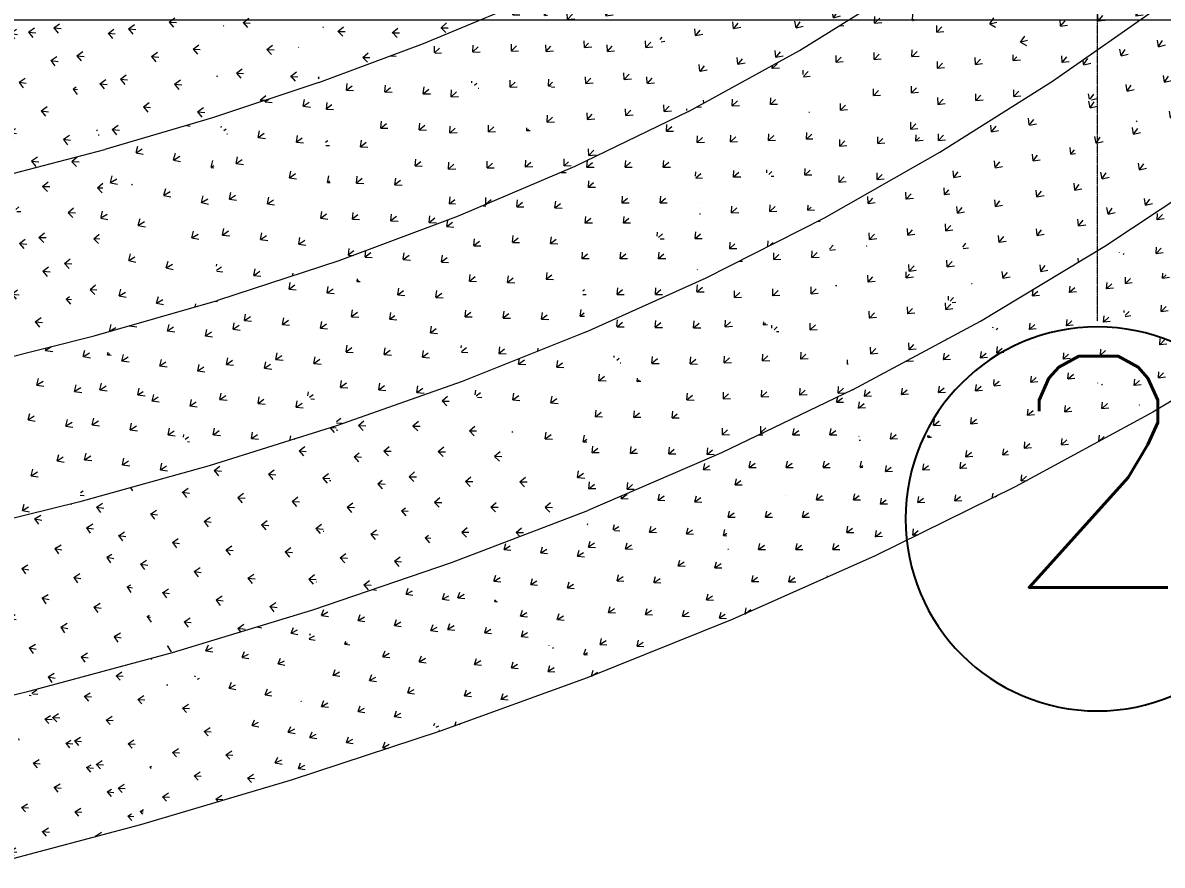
# Model space of a CAD drawing. Header units: millimetres. Extents: x 15878 to 679837, y -72324 to 391440.
# Drawn here: x 193183 to 200604, y -21514 to -16031 of the extents above; entities that cross this region are included whole.
import ezdxf

# ---------------------------------------------------------------- set-up
doc = ezdxf.new("R2010")
doc.units = ezdxf.units.MM
doc.linetypes.add('Grid Line__1_200_', pattern=[10.5, 6, -1.5, 1.5, -1.5])
for name, color, linetype, lineweight in [('A-ANNO-DIMS', 211, 'Continuous', 5), ('A-ANNO-DIMS-500', 211, 'Continuous', 5), ('A-ANNO-NOTE', 131, 'Continuous', 25), ('A-FLOR', 192, 'Continuous', 5), ('A-FLOR-PATT', 8, 'Continuous', 5), ('S-GRID', 1, 'Continuous', 5)]:
    doc.layers.add(name, color=color, linetype=linetype, lineweight=lineweight)
doc.styles.add('Arial', font='arial.ttf', dxfattribs={"width": 0.7, "height": 737.649701})
doc.styles.add('RomanS', font='romans__.ttf', dxfattribs={"height": 1504.746835})
doc.dimstyles.new('Linear_-_1_5mm_Arial', dxfattribs={"dimscale": 304.8, "dimtxt": 750, "dimasz": 1.64042, "dimexe": 1.64042, "dimexo": 0.0625, "dimgap": 0.82021, "dimtad": 1, "dimdec": 0, "dimzin": 0, "dimdsep": 46, "dimtxsty": 'Arial', "dimblk1": 'OBLIQUE', "dimblk2": 'OBLIQUE', "dimsah": 1, "dimcen": 0.09, "dimadec": 0, "dimazin": 0, "dimtfac": 1, "dimtdec": 4, "dimtix": 1, "dimtmove": 0, "dimatfit": 3, "dimfxl": 1.64042, "dimfxlon": 1, "dimtvp": 1, "dimtolj": 1, "dimtzin": 0, "dimarcsym": 2})

# ---------------------------------------------------------------- blocks, each defined once
blk = doc.blocks.new('DIMBLOCK37-G_F')
at = {"layer": 'A-ANNO-DIMS-500'}
for p, q in [((154881.8, -15510.6), (154881.8, -16510.6)), ((154881.8, -16010.6), (154881.8, -15510.6)), ((202531.8, -15510.6), (202531.8, -16510.6)), ((202531.8, -16010.6), (202531.8, -15510.6)), ((154881.8, -16010.6), (155131.8, -15760.6)), ((202531.8, -16010.6), (202781.8, -15760.6)), ((154881.8, -16010.6), (154631.8, -16260.6)), ((154881.8, -16010.6), (202531.8, -16010.6)), ((202531.8, -16010.6), (202281.8, -16260.6))]:
    blk.add_line(p, q, dxfattribs=at)
at = {"layer": 'A-ANNO-DIMS-500', "color": 0, "insert": (177726, -14803.7), "char_height": 737.65, "width": 2353.846, "attachment_point": 1, "line_spacing_factor": 0.938532, "style": 'Arial'}
blk.add_mtext('47650', dxfattribs=at)
blk = doc.blocks.new('_Oblique')
at = {"color": 0, "linetype": 'ByBlock', "lineweight": -2}
blk.add_line((-0.5, -0.5), (0.5, 0.5), dxfattribs=at)
blk = doc.blocks.new('DLN_Generic Grid Head - Scale-1_500-2074307-G_F')
at = {"layer": 'A-ANNO-NOTE'}
for start, end in [(360, 180), (180, 360)]:
    blk.add_arc((0, 2.5), 2.5, start, end, dxfattribs=at)

msp = doc.modelspace()

# ---------------------------------------------------------------- hatches: boundary and pattern name
at = {"layer": 'A-FLOR-PATT'}
h = msp.add_hatch(dxfattribs=at)
h.set_pattern_fill('FP_2781', color=256, style=0, pattern_type=2)
h.set_pattern_definition([(0.8, (118623.12, 12462.26), (186.45736, 167.29566), [47.009, -307.556]), (315.993, (118623.12, 12462.26), (186.4573, 167.29464), [43.814, -189.862]), (41.899, (118623.12, 12462.26), (-168.0722, 162.3463), [46.97, -203.537])])
h.paths.add_polyline_path([(195792.1, -16166.2), (195833.4, -15010.7), (195204.8, -15252.1)], flags=0)
h = msp.add_hatch(dxfattribs=at)
h.set_pattern_fill('FP_2780', color=256, style=0, pattern_type=2)
h.set_pattern_definition([(1.048, (119055.6, 12171.12), (186.24903, 168.0766), [46.911, -306.916]), (316.03, (119055.6, 12171.12), (186.2475, 168.0787), [43.643, -189.121]), (42.064, (119055.6, 12171.12), (-167.5198, 161.6054), [47.039, -203.836])])
h.paths.add_polyline_path([(195792.1, -16166.2), (196460.9, -15887.3), (195833.4, -15010.7), (195802, -15887.3)], flags=0)
h = msp.add_hatch(dxfattribs=at)
h.set_pattern_fill('FP_2775', color=256, style=0, pattern_type=2)
h.set_pattern_definition([(358.435, (120148.76, 14373.58), (192.93094, 159.75145), [47.04, -307.76]), (313.667, (120148.76, 14373.58), (192.933, 159.75015), [43.92, -190.321]), (39.625, (120148.76, 14373.58), (-161.73574, 169.4423), [46.966, -203.519])])
h.paths.add_polyline_path([(195111, -16419.4), (195204.8, -15252.1), (194561.8, -15465.7)], flags=0)
h = msp.add_hatch(dxfattribs=at)
h.set_pattern_fill('FP_2778', color=256, style=0, pattern_type=2)
h.set_pattern_definition([(358.748, (120655.7, 14079.12), (192.69116, 160.7411), [46.922, -306.985]), (313.724, (120655.7, 14079.12), (192.69136, 160.7417), [43.711, -189.413]), (39.834, (120655.7, 14079.12), (-161.1293, 168.47576), [47.05, -203.884])])
h.paths.add_polyline_path([(195111, -16419.4), (195792.1, -16166.2), (195204.8, -15252.1), (195131.3, -16166.2)], flags=0)
h = msp.add_hatch(dxfattribs=at)
h.set_pattern_fill('FP_2618', color=256, style=0, pattern_type=2)
h.set_pattern_definition([(51.59, (91534.61, -45823.06), (-28.20249, 231.37217), [46.805, -306.222]), (10.36, (91534.61, -45823.06), (-28.20006, 231.37272), [47.182, -204.454]), (96.949, (91534.61, -45823.06), (-247.5334, -45.25245), [43.703, -189.381])])
h.paths.add_polyline_path([(198241.4, -16211.4), (197755.9, -15246.2), (197116, -15581.1), (197755.9, -15939.5)], flags=0)
h = msp.add_hatch(dxfattribs=at)
h.set_pattern_fill('FP_2624', color=256, style=0, pattern_type=2)
h.set_pattern_definition([(56.36, (93699.01, -51583.4), (-47.59135, 227.88398), [46.768, -305.976]), (15.148, (93699.01, -51583.4), (-47.5897, 227.88423), [47.203, -204.547]), (101.796, (93699.01, -51583.4), (-243.0022, -65.7867), [43.65, -189.15])])
h.paths.add_polyline_path([(198241.4, -16211.4), (198942.9, -15774.6), (197755.9, -15246.2), (198021.7, -15774.6)], flags=0)
h = msp.add_hatch(dxfattribs=at)
h.set_pattern_fill('FP_2458', color=256, style=0, pattern_type=2)
h.set_pattern_definition([(14.425, (107526.62, 270.82), (141.8769, 206.5406), [46.994, -307.454]), (329.582, (107526.62, 270.82), (141.87704, 206.5403), [43.789, -189.753]), (55.514, (107526.62, 270.82), (-201.39604, 118.2441), [46.983, -203.593])])
h.paths.add_polyline_path([(199889.1, -16409.8), (199623.9, -15299.9), (198942.9, -15774.6), (199623.9, -16231.8)], flags=0)
h = msp.add_hatch(dxfattribs=at)
h.set_pattern_fill('FP_2469', color=256, style=0, pattern_type=2)
h.set_pattern_definition([(48.927, (93549.63, -44018.42), (-11.6274, 235.6251), [47.315, -309.559]), (7.732, (93549.63, -44018.42), (-11.6286, 235.62474), [46.567, -201.792]), (92.825, (93549.63, -44018.42), (-246.10136, -33.41185), [44.233, -191.678])])
h.paths.add_polyline_path([(199889.1, -16409.8), (200603.9, -15912.5), (199623.9, -15299.9), (199770.3, -15912.5)], flags=0)
h = msp.add_hatch(dxfattribs=at)
h.set_pattern_fill('FP_2776', color=256, style=0, pattern_type=2)
h.set_pattern_definition([(356.285, (121512.27, 16196.55), (198.50103, 152.82254), [47.07, -307.954]), (311.54, (121512.27, 16196.55), (198.5005, 152.822), [44.045, -190.862]), (37.592, (121512.27, 16196.55), (-155.77746, 175.82634), [46.971, -203.543])])
h.paths.add_polyline_path([(194419.2, -16648.4), (194561.8, -15465.7), (193906.4, -15654.1), (194189.5, -16203.1)], flags=0)
h = msp.add_hatch(dxfattribs=at)
h.set_pattern_fill('FP_2769', color=256, style=0, pattern_type=2)
h.set_pattern_definition([(356.638, (122047.07, 15886.53), (198.2561, 153.94335), [46.941, -307.109]), (311.614, (122047.07, 15886.53), (198.2544, 153.946), [43.814, -189.862]), (37.829, (122047.07, 15886.53), (-155.1847, 174.7067), [47.064, -203.942])])
h.paths.add_polyline_path([(194419.2, -16648.4), (195111, -16419.4), (194561.8, -15465.7), (194446.8, -16419.4)], flags=0)
h = msp.add_hatch(dxfattribs=at)
h.set_pattern_fill('FP_2616', color=256, style=0, pattern_type=2)
h.set_pattern_definition([(47.253, (90053.23, -39999.4), (-9.59, 234.07974), [46.939, -307.096]), (5.919, (90053.23, -39999.4), (-9.5889, 234.0791), [47.106, -204.128]), (92.346, (90053.23, -39999.4), (-249.8949, -25.9089), [43.927, -190.349])])
h.paths.add_polyline_path([(197519.1, -16608.3), (197116, -15581.1), (196460.9, -15887.3), (197500.9, -16595.9)], flags=0)
h = msp.add_hatch(dxfattribs=at)
h.set_pattern_fill('FP_2615', color=256, style=0, pattern_type=2)
h.set_pattern_definition([(51.777, (91461.17, -45704.33), (-28.43673, 232.09202), [46.884, -306.738]), (10.477, (91461.17, -45704.33), (-28.43876, 232.0911), [47.142, -204.281]), (96.986, (91461.17, -45704.33), (-247.23065, -45.7203), [43.843, -189.985])])
h.paths.add_polyline_path([(197519.1, -16608.3), (198241.4, -16211.4), (197116, -15581.1), (197500.9, -16561.9)], flags=0)
h = msp.add_hatch(dxfattribs=at)
h.set_pattern_fill('FP_2774', color=256, style=0, pattern_type=2)
h.set_pattern_definition([(354.339, (122747.62, 17934.57), (203.30206, 146.49425), [47.096, -308.126]), (309.602, (122747.62, 17934.57), (203.3015, 146.4945), [44.176, -191.431]), (35.775, (122747.62, 17934.57), (-150.1862, 181.53476), [46.984, -203.599])])
h.paths.add_polyline_path([(193718.2, -16854.8), (193906.4, -15654.1), (193240.8, -15820.1), (193646.9, -16700.3)], flags=0)
h = msp.add_hatch(dxfattribs=at)
h.set_pattern_fill('FP_2771', color=256, style=0, pattern_type=2)
h.set_pattern_definition([(354.709, (123272.78, 17604.29), (203.0688, 147.6734), [46.965, -307.265]), (309.687, (123272.78, 17604.3), (203.0696, 147.6729), [43.94, -190.405]), (36.025, (123272.78, 17604.3), (-149.65105, 180.3383), [47.079, -204.008])])
h.paths.add_polyline_path([(193718.2, -16854.8), (194419.2, -16648.4), (193906.4, -15654.1), (193750.6, -16648.4)], flags=0)
h = msp.add_hatch(dxfattribs=at)
h.set_pattern_fill('FP_2450', color=256, style=0, pattern_type=2)
h.set_pattern_definition([(45.263, (92880.58, -39012.26), (4.0235, 235.6855), [47.337, -309.703]), (4.149, (92880.58, -39012.26), (4.02265, 235.6847), [46.487, -201.443]), (89.022, (92880.58, -39012.26), (-247.2802, -17.9369), [44.197, -191.522])])
h.paths.add_polyline_path([(199156.5, -16873.9), (198942.9, -15774.6), (198241.4, -16211.4)], flags=0)
h = msp.add_hatch(dxfattribs=at)
h.set_pattern_fill('FP_2449', color=256, style=0, pattern_type=2)
h.set_pattern_definition([(46.956, (93117.82, -41655), (-3.6754, 235.06937), [47.281, -309.332]), (5.905, (93117.82, -41655), (-3.67726, 235.069), [46.575, -201.827]), (90.896, (93117.82, -41655), (-247.0846, -25.5549), [44.081, -191.017])])
h.paths.add_polyline_path([(199156.5, -16873.9), (199889.1, -16409.8), (198942.9, -15774.6), (199066.3, -16409.8)], flags=0)
h = msp.add_hatch(dxfattribs=at)
h.set_pattern_fill('FP_2777', color=256, style=0, pattern_type=2)
h.set_pattern_definition([(352.574, (123894.93, 19590.18), (207.48243, 140.69487), [47.117, -308.264]), (307.83, (123894.93, 19590.18), (207.4822, 140.69556), [44.303, -191.981]), (34.142, (123894.93, 19590.18), (-144.92006, 186.624), [47.004, -203.684])])
h.paths.add_polyline_path([(193009.6, -17040.2), (193240.8, -15820.1), (192567.1, -15966.2)], flags=0)
h = msp.add_hatch(dxfattribs=at)
h.set_pattern_fill('FP_2763', color=256, style=0, pattern_type=2)
h.set_pattern_definition([(352.94, (124381.51, 19240.43), (207.27224, 141.8671), [46.99, -307.432]), (307.921, (124381.51, 19240.43), (207.2731, 141.8653), [44.074, -190.986]), (34.39, (124381.51, 19240.43), (-144.4639, 185.42685), [47.095, -204.078])])
h.paths.add_polyline_path([(193009.6, -17040.2), (193718.2, -16854.8), (193240.8, -15820.1), (193044.7, -16854.8)], flags=0)
h = msp.add_hatch(dxfattribs=at)
h.set_pattern_fill('FP_2617', color=256, style=0, pattern_type=2)
h.set_pattern_definition([(43.049, (89263.45, -34279.75), (8.66804, 235.18475), [47.056, -307.865]), (1.62, (89263.45, -34279.75), (8.6707, 235.18413), [47.025, -203.773]), (87.889, (89263.45, -34279.75), (-250.6974, -7.09223), [44.127, -191.217])])
h.paths.add_polyline_path([(196777.3, -16967.2), (196460.9, -15887.3), (195792.1, -16166.2), (196460.9, -16710)], flags=0)
h = msp.add_hatch(dxfattribs=at)
h.set_pattern_fill('FP_2614', color=256, style=0, pattern_type=2)
h.set_pattern_definition([(47.377, (89980.05, -39900.91), (-9.7308, 234.53858), [46.986, -307.403]), (5.996, (89980.05, -39900.9), (-9.7299, 234.53874), [47.079, -204.008]), (92.376, (89980.05, -39900.9), (-249.71226, -26.2299), [44.014, -190.727])])
h.paths.add_polyline_path([(196777.3, -16967.2), (197519.1, -16608.3), (196460.9, -15887.3), (196672.1, -16608.3)], flags=0)
h = msp.add_hatch(dxfattribs=at)
h.set_pattern_fill('FP_2290', color=256, style=0, pattern_type=2)
h.set_pattern_definition([(54.871, (92122.16, -51012.07), (-39.39715, 231.535), [47.056, -307.865]), (13.555, (92122.16, -51012.07), (-39.3942, 231.53516), [46.989, -203.618]), (99.656, (92122.16, -51012.07), (-243.6266, -58.7362), [44.037, -190.826])])
h.paths.add_polyline_path([(201022.5, -16959.8), (200603.9, -15912.5), (199889.1, -16409.8), (200812.2, -16857.8)], flags=0)
h = msp.add_hatch(dxfattribs=at)
h.set_pattern_fill('FP_2611', color=256, style=0, pattern_type=2)
h.set_pattern_definition([(38.921, (89097.34, -28650.9), (26.70954, 234.819), [47.163, -308.563]), (357.405, (89097.34, -28650.9), (26.70804, 234.81957), [46.932, -203.374]), (83.511, (89097.34, -28650.9), (-250.0491, 11.3333), [44.312, -192.021])])
h.paths.add_polyline_path([(196017.7, -17290.4), (195792.1, -16166.2), (195111, -16419.4), (195792.1, -17073.7)], flags=0)
h = msp.add_hatch(dxfattribs=at)
h.set_pattern_fill('FP_2612', color=256, style=0, pattern_type=2)
h.set_pattern_definition([(43.114, (89181.32, -34189.63), (8.60473, 235.42333), [47.079, -308.012]), (1.661, (89181.32, -34189.63), (8.60267, 235.4233), [47.009, -203.706]), (87.907, (89181.32, -34189.63), (-250.60956, -7.2662), [44.171, -191.409])])
h.paths.add_polyline_path([(196017.7, -17290.4), (196777.3, -16967.2), (195792.1, -16166.2), (195952.8, -16967.2)], flags=0)
h = msp.add_hatch(dxfattribs=at)
h.set_pattern_fill('FP_2451', color=256, style=0, pattern_type=2)
h.set_pattern_definition([(43.145, (92297.89, -36454.01), (12.16985, 234.58107), [47.286, -309.366]), (2.151, (92297.89, -36454), (12.167, 234.58096), [46.543, -201.685]), (87.03, (92297.9, -36454), (-248.0527, -9.31314), [44.043, -190.854])])
h.paths.add_polyline_path([(198404.9, -17300.6), (198241.4, -16211.4), (197519.1, -16608.3), (198401.6, -17298.1)], flags=0)
h = msp.add_hatch(dxfattribs=at)
h.set_pattern_fill('FP_2448', color=256, style=0, pattern_type=2)
h.set_pattern_definition([(44.892, (92586.26, -39145.31), (4.44242, 234.27915), [47.237, -309.049]), (3.963, (92586.26, -39145.31), (4.44206, 234.2792), [46.605, -201.954]), (88.913, (92586.26, -39145.3), (-247.96444, -17.17506), [43.935, -190.386])])
h.paths.add_polyline_path([(198404.9, -17300.6), (199156.5, -16873.9), (198241.4, -16211.4), (198404.5, -17298.1)], flags=0)
h = msp.add_hatch(dxfattribs=at)
h.set_pattern_fill('FP_2607', color=256, style=0, pattern_type=2)
h.set_pattern_definition([(34.818, (89513.08, -23089.16), (44.66447, 233.04283), [47.262, -309.209]), (353.214, (89513.08, -23089.16), (44.66556, 233.04286), [46.826, -202.911]), (79.15, (89513.08, -23089.16), (-247.9872, 29.5103), [44.491, -192.794])])
h.paths.add_polyline_path([(195241.7, -17580.3), (195111, -16419.4), (194419.2, -16648.4), (194992.6, -17298.1)], flags=0)
h = msp.add_hatch(dxfattribs=at)
h.set_pattern_fill('FP_2613', color=256, style=0, pattern_type=2)
h.set_pattern_definition([(38.936, (89001, -28558.1), (26.6947, 234.8701), [47.167, -308.591]), (357.413, (89001, -28558.1), (26.69835, 234.8693), [46.929, -203.358]), (83.515, (89001, -28558.1), (-250.03196, 11.29667), [44.322, -192.061])])
h.paths.add_polyline_path([(195241.7, -17580.3), (196017.7, -17290.4), (195111, -16419.4), (195209.9, -17298.1)], flags=0)
h = msp.add_hatch(dxfattribs=at)
h.set_pattern_fill('FP_2291', color=256, style=0, pattern_type=2)
h.set_pattern_definition([(51.395, (90945.4, -46596.44), (-24.70701, 233.62741), [47.101, -308.154]), (10.124, (90945.4, -46596.44), (-24.7064, 233.6268), [46.925, -203.34]), (96.037, (90945.4, -46596.44), (-246.3676, -43.9926), [44.049, -190.881])])
h.paths.add_polyline_path([(200230.9, -17484.2), (199889.1, -16409.8), (199156.5, -16873.9), (199903.3, -17298.1)], flags=0)
h = msp.add_hatch(dxfattribs=at)
h.set_pattern_fill('FP_2302', color=256, style=0, pattern_type=2)
h.set_pattern_definition([(54.675, (91985.68, -51084.81), (-39.118, 230.76105), [46.979, -307.358]), (13.446, (91985.68, -51084.8), (-39.1169, 230.7615), [47.04, -203.838]), (99.621, (91985.68, -51084.8), (-244.00114, -58.33645), [43.885, -190.168])])
h.paths.add_polyline_path([(200230.9, -17484.2), (201022.5, -16959.8), (199889.1, -16409.8), (200171.7, -17298.1)], flags=0)
h = msp.add_hatch(dxfattribs=at)
h.set_pattern_fill('FP_2447', color=256, style=0, pattern_type=2)
h.set_pattern_definition([(41.063, (91801.15, -33826.62), (20.13156, 233.3502), [47.237, -309.05]), (0.159, (91801.15, -33826.62), (20.1325, 233.34977), [46.595, -201.911]), (85.069, (91801.15, -33826.62), (-248.50496, -0.68906), [43.916, -190.301])])
h.paths.add_polyline_path([(197634.8, -17689.9), (197519.1, -16608.3), (196777.3, -16967.2), (197500.9, -17577.1)], flags=0)
h = msp.add_hatch(dxfattribs=at)
h.set_pattern_fill('FP_2452', color=256, style=0, pattern_type=2)
h.set_pattern_definition([(42.813, (92048.36, -36519.22), (12.5171, 233.3416), [47.194, -308.767]), (1.975, (92048.36, -36519.22), (12.51667, 233.342), [46.642, -202.113]), (86.929, (92048.36, -36519.22), (-248.6072, -8.5706), [43.814, -189.863])])
h.paths.add_polyline_path([(197634.8, -17689.9), (198401.6, -17298.1), (197519.1, -16608.3), (197593.1, -17300.6)], flags=0)
h = msp.add_hatch(dxfattribs=at)
h.set_pattern_fill('FP_2608', color=256, style=0, pattern_type=2)
h.set_pattern_definition([(30.688, (90493.43, -17569.6), (62.66638, 229.85113), [47.354, -309.813]), (348.99, (90493.43, -17569.6), (62.6666, 229.8516), [46.7, -202.367]), (74.75, (90493.43, -17569.6), (-244.4827, 47.5655), [44.67, -193.571])])
h.paths.add_polyline_path([(194450.9, -17839.1), (194419.2, -16648.4), (193718.2, -16854.8), (194189.5, -17488)], flags=0)
h = msp.add_hatch(dxfattribs=at)
h.set_pattern_fill('FP_2610', color=256, style=0, pattern_type=2)
h.set_pattern_definition([(34.788, (89398.95, -22983.41), (44.68707, 232.93817), [47.254, -309.156]), (353.196, (89398.95, -22983.4), (44.6877, 232.93823), [46.834, -202.946]), (79.14, (89398.95, -22983.4), (-248.0204, 29.5925), [44.472, -192.714])])
h.paths.add_polyline_path([(194450.9, -17839.1), (195241.7, -17580.3), (194419.2, -16648.4), (194436.5, -17298.1)], flags=0)
h = msp.add_hatch(dxfattribs=at)
h.set_pattern_fill('FP_2606', color=256, style=0, pattern_type=2)
h.set_pattern_definition([(358.694, (116020.82, 15886.55), (190.1736, 161.73257), [47.292, -309.406]), (314.415, (116020.82, 15886.55), (190.17514, 161.73014), [44.589, -193.219]), (40.379, (116020.82, 15886.55), (-166.43085, 169.8627), [46.809, -202.838])])
h.paths.add_polyline_path([(193646.9, -18069.2), (193718.2, -16854.8), (193009.6, -17040.2), (193169.3, -17298.1)], flags=0)
h = msp.add_hatch(dxfattribs=at)
h.set_pattern_fill('FP_2603', color=256, style=0, pattern_type=2)
h.set_pattern_definition([(30.622, (90358.52, -17441.17), (62.70515, 229.62064), [47.338, -309.71]), (348.951, (90358.52, -17441.17), (62.7078, 229.6205), [46.719, -202.45]), (74.726, (90358.52, -17441.17), (-244.5512, 47.7501), [44.63, -193.398])])
h.paths.add_polyline_path([(193646.9, -18069.2), (194450.9, -17839.1), (193718.2, -16854.8), (193692.2, -17298.1)], flags=0)
h = msp.add_hatch(dxfattribs=at)
h.set_pattern_fill('FP_2284', color=256, style=0, pattern_type=2)
h.set_pattern_definition([(47.781, (89905.26, -41925.28), (-9.4255, 234.90264), [47.141, -308.417]), (6.528, (89905.26, -41925.28), (-9.42687, 234.9023), [46.869, -203.1]), (92.298, (89905.26, -41925.28), (-248.34825, -28.41785), [44.08, -191.012])])
h.paths.add_polyline_path([(199419.9, -17973.5), (199156.5, -16873.9), (198404.9, -17300.6), (199156.5, -17798.9)], flags=0)
h = msp.add_hatch(dxfattribs=at)
h.set_pattern_fill('FP_2280', color=256, style=0, pattern_type=2)
h.set_pattern_definition([(51.204, (90781.42, -46633.12), (-24.45928, 232.88967), [47.031, -307.697]), (10.017, (90781.42, -46633.12), (-24.4578, 232.88993), [46.975, -203.558]), (95.995, (90781.42, -46633.12), (-246.71506, -43.57665), [43.907, -190.263])])
h.paths.add_polyline_path([(199419.9, -17973.5), (200230.9, -17484.2), (199156.5, -16873.9), (199258.1, -17298.1)], flags=0)
h = msp.add_hatch(dxfattribs=at)
h.set_pattern_fill('FP_2446', color=256, style=0, pattern_type=2)
h.set_pattern_definition([(39.031, (91403.47, -31142.61), (27.89268, 232.03645), [47.196, -308.776]), (358.188, (91403.47, -31142.6), (27.89095, 232.0361), [46.641, -202.112]), (83.146, (91403.47, -31142.6), (-248.6293, 7.86456), [43.82, -189.887])])
h.paths.add_polyline_path([(196847.4, -18043.9), (196777.3, -16967.2), (196017.7, -17290.4), (196026.1, -17298.1)], flags=0)
h = msp.add_hatch(dxfattribs=at)
h.set_pattern_fill('FP_2443', color=256, style=0, pattern_type=2)
h.set_pattern_definition([(40.779, (91592.1, -33831.21), (20.40721, 232.3043), [47.158, -308.53]), (0.002, (91592.1, -33831.21), (20.4089, 232.3047), [46.675, -202.257]), (84.979, (91592.1, -33831.2), (-248.93187, -0.0073), [43.725, -189.474])])
h.paths.add_polyline_path([(196847.4, -18043.9), (197634.8, -17689.9), (196777.3, -16967.2), (196798.9, -17298.1)], flags=0)
h = msp.add_hatch(dxfattribs=at)
h.set_pattern_fill('FP_2119', color=256, style=0, pattern_type=2)
h.set_pattern_definition([(45.694, (108045.41, -49885.01), (7.6566, 219.48943), [47.094, -308.113]), (8.213, (108045.4, -49885.01), (7.65564, 219.48976), [45.552, -197.392]), (88.002, (108045.4, -49885.01), (-240.4521, -34.70283), [41.179, -178.444])])
h.paths.add_polyline_path([(201420.7, -18040.5), (201022.5, -16959.8), (200230.9, -17484.2), (201022.5, -17854.3)], flags=0)
h = msp.add_hatch(dxfattribs=at)
h.set_pattern_fill('FP_2595', color=256, style=0, pattern_type=2)
h.set_pattern_definition([(354.735, (120335.63, 18663.89), (201.83856, 148.5576), [47.144, -308.439]), (310.039, (120335.63, 18663.89), (201.8391, 148.5579), [44.373, -192.284]), (36.354, (120335.63, 18663.89), (-152.2436, 181.18654), [46.99, -203.625])])
h.paths.add_polyline_path([(192831.2, -18272.7), (193646.9, -18069.2), (193009.6, -17040.2), (192972.3, -17298.1)], flags=0)
h = msp.add_hatch(dxfattribs=at)
h.set_pattern_fill('FP_2442', color=256, style=0, pattern_type=2)
h.set_pattern_definition([(37.057, (91109.7, -28417.56), (35.44575, 230.66358), [47.162, -308.558]), (356.245, (91109.7, -28417.56), (35.4483, 230.66367), [46.681, -202.285]), (81.264, (91109.7, -28417.56), (-248.43126, 16.3013), [43.757, -189.614])])
h.paths.add_polyline_path([(196044.3, -18364.7), (196017.7, -17290.4), (195241.7, -17580.3), (195975.2, -18297.1)], flags=0)
h = msp.add_hatch(dxfattribs=at)
h.set_pattern_fill('FP_2444', color=256, style=0, pattern_type=2)
h.set_pattern_definition([(38.798, (91227.15, -31096.68), (28.10301, 231.19063), [47.13, -308.347]), (358.054, (91227.15, -31096.68), (28.10486, 231.18996), [46.703, -202.382]), (83.069, (91227.15, -31096.68), (-248.9416, 8.4576), [43.667, -189.225])])
h.paths.add_polyline_path([(196044.3, -18364.7), (196847.4, -18043.9), (196017.8, -17298.1)], flags=0)
h = msp.add_hatch(dxfattribs=at)
h.set_pattern_fill('FP_2276', color=256, style=0, pattern_type=2)
h.set_pattern_definition([(44.128, (89247.6, -37159.8), (6.09716, 235.1818), [47.181, -308.679]), (2.891, (89247.6, -37159.8), (6.0961, 235.1818), [46.81, -202.841]), (88.515, (89247.6, -37159.8), (-249.33303, -12.5907), [44.111, -191.149])])
h.paths.add_polyline_path([(198586.3, -18420.9), (198404.9, -17300.6), (197634.8, -17689.9), (198404.9, -18281.5)], flags=0)
h = msp.add_hatch(dxfattribs=at)
h.set_pattern_fill('FP_2277', color=256, style=0, pattern_type=2)
h.set_pattern_definition([(47.566, (89723.38, -41943.23), (-9.1722, 234.0921), [47.068, -307.939]), (6.406, (89723.38, -41943.23), (-9.17363, 234.0921), [46.926, -203.346]), (92.244, (89723.38, -41943.23), (-248.7104, -27.9227), [43.926, -190.346])])
h.paths.add_polyline_path([(198586.3, -18420.9), (199419.9, -17973.5), (198404.9, -17300.6)], flags=0)
h = msp.add_hatch(dxfattribs=at)
h.set_pattern_fill('FP_2115', color=256, style=0, pattern_type=2)
h.set_pattern_definition([(42.735, (107758.6, -47074.33), (20.0197, 217.54595), [47.108, -308.205]), (5.588, (107758.6, -47074.33), (20.0167, 217.54593), [45.395, -196.714]), (84.742, (107758.6, -47074.33), (-240.95903, -23.57154), [40.962, -177.503])])
h.paths.add_polyline_path([(200543.3, -18564.3), (200230.9, -17484.2), (199419.9, -17973.5), (200230.9, -18400)], flags=0)
h = msp.add_hatch(dxfattribs=at)
h.set_pattern_fill('FP_2114', color=256, style=0, pattern_type=2)
h.set_pattern_definition([(44.891, (107665.43, -50328.92), (8.67648, 216.09198), [46.883, -306.732]), (7.881, (107665.43, -50328.92), (8.6752, 216.0925), [45.778, -198.37]), (87.701, (107665.43, -50328.92), (-241.8425, -33.4756), [40.55, -175.717])])
h.paths.add_polyline_path([(200543.3, -18564.3), (201420.7, -18040.5), (200230.9, -17484.2), (200372.4, -17973.5)], flags=0)
h = msp.add_hatch(dxfattribs=at)
h.set_pattern_fill('FP_2440', color=256, style=0, pattern_type=2)
h.set_pattern_definition([(35.145, (90920.22, -25666.29), (42.79867, 229.2472), [47.139, -308.403]), (354.338, (90920.22, -25666.3), (42.79826, 229.247), [46.714, -202.428]), (79.425, (90920.22, -25666.3), (-247.9268, 24.5806), [43.726, -189.481])])
h.paths.add_polyline_path([(195226.7, -18654.5), (195241.7, -17580.3), (194450.9, -17839.1), (195073, -18492.9)], flags=0)
h = msp.add_hatch(dxfattribs=at)
h.set_pattern_fill('FP_2445', color=256, style=0, pattern_type=2)
h.set_pattern_definition([(36.876, (90957.5, -28330.01), (35.5993, 230.0154), [47.111, -308.225]), (356.138, (90957.5, -28330.01), (35.60114, 230.01446), [46.727, -202.485]), (81.202, (90957.5, -28330), (-248.6466, 16.7833), [43.641, -189.112])])
h.paths.add_polyline_path([(195226.7, -18654.5), (196044.3, -18364.7), (195241.7, -17580.3), (195230.8, -18364.7)], flags=0)
h = msp.add_hatch(dxfattribs=at)
h.set_pattern_fill('FP_2278', color=256, style=0, pattern_type=2)
h.set_pattern_definition([(40.467, (88910.63, -32262.66), (21.75463, 234.62893), [47.231, -309.006]), (359.212, (88910.63, -32262.66), (21.75585, 234.629), [46.741, -202.546]), (84.703, (88910.63, -32262.66), (-249.26317, 3.4262), [44.182, -191.454])])
h.paths.add_polyline_path([(197733.6, -18831.1), (197634.8, -17689.9), (196847.4, -18043.9), (197634.8, -18743.3)], flags=0)
h = msp.add_hatch(dxfattribs=at)
h.set_pattern_fill('FP_2279', color=256, style=0, pattern_type=2)
h.set_pattern_definition([(43.946, (89053.52, -37118.89), (6.29262, 234.51155), [47.124, -308.306]), (2.787, (89053.52, -37118.9), (6.29077, 234.51126), [46.858, -203.053]), (88.463, (89053.52, -37118.9), (-249.6157, -12.15006), [43.987, -190.609])])
h.paths.add_polyline_path([(197733.6, -18831.1), (198586.3, -18420.9), (197634.8, -17689.9)], flags=0)
h = msp.add_hatch(dxfattribs=at)
h.set_pattern_fill('FP_2441', color=256, style=0, pattern_type=2)
h.set_pattern_definition([(33.298, (90832.4, -22901.7), (49.95282, 227.797), [47.125, -308.314]), (352.471, (90832.4, -22901.7), (49.9524, 227.79675), [46.74, -202.541]), (77.631, (90832.4, -22901.7), (-247.13215, 32.6656), [43.727, -189.483])])
h.paths.add_polyline_path([(194396.1, -18915.5), (194450.9, -17839.1), (193646.9, -18069.2), (194189.5, -18682.2)], flags=0)
h = msp.add_hatch(dxfattribs=at)
h.set_pattern_fill('FP_2439', color=256, style=0, pattern_type=2)
h.set_pattern_definition([(35.016, (90783.84, -25544.29), (42.8986, 228.78914), [47.102, -308.166]), (354.26, (90783.84, -25544.29), (42.89925, 228.7886), [46.746, -202.567]), (79.38, (90783.84, -25544.3), (-248.0627, 24.9347), [43.645, -189.13])])
h.paths.add_polyline_path([(194396.1, -18915.5), (195226.7, -18654.5), (194450.9, -17839.1), (194409.4, -18654.5)], flags=0)
h = msp.add_hatch(dxfattribs=at)
h.set_pattern_fill('FP_2116', color=256, style=0, pattern_type=2)
h.set_pattern_definition([(39.66, (107162.5, -44088.68), (32.1738, 214.80978), [47.098, -308.14]), (2.827, (107162.5, -44088.68), (32.1726, 214.8102), [45.3, -196.298]), (81.482, (107162.5, -44088.68), (-241.30366, -11.9155), [40.726, -176.48])])
h.paths.add_polyline_path([(199647.3, -19051.6), (199419.9, -17973.5), (198586.3, -18420.9)], flags=0)
h = msp.add_hatch(dxfattribs=at)
h.set_pattern_fill('FP_2113', color=256, style=0, pattern_type=2)
h.set_pattern_definition([(41.921, (107339.53, -47436.82), (20.9657, 214.15055), [46.909, -306.901]), (5.243, (107339.53, -47436.82), (20.96363, 214.15064), [45.621, -197.689]), (84.409, (107339.53, -47436.82), (-242.29184, -22.2341), [40.345, -174.829])])
h.paths.add_polyline_path([(199647.3, -19051.6), (200543.3, -18564.3), (199419.9, -17973.5)], flags=0)
h = msp.add_hatch(dxfattribs=at)
h.set_pattern_fill('FP_2435', color=256, style=0, pattern_type=2)
h.set_pattern_definition([(31.514, (90841.94, -20134.11), (56.92646, 226.31323), [47.122, -308.292]), (350.645, (90841.94, -20134.11), (56.9284, 226.31215), [46.76, -202.625]), (75.88, (90841.94, -20134.11), (-246.0669, 40.5387), [43.756, -189.607])])
h.paths.add_polyline_path([(193553.7, -19149.9), (193646.9, -18069.2), (192831.2, -18272.7), (193231.3, -18758.5)], flags=0)
h = msp.add_hatch(dxfattribs=at)
h.set_pattern_fill('FP_2438', color=256, style=0, pattern_type=2)
h.set_pattern_definition([(33.218, (90704.65, -22750.5), (50.01004, 227.51562), [47.103, -308.169]), (352.422, (90704.65, -22750.5), (50.0096, 227.516), [46.76, -202.625]), (77.603, (90704.65, -22750.5), (-247.2064, 32.88815), [43.678, -189.27])])
h.paths.add_polyline_path([(193553.7, -19149.9), (194396.1, -18915.5), (193646.9, -18069.2), (193573.9, -18915.5)], flags=0)
h = msp.add_hatch(dxfattribs=at)
h.set_pattern_fill('FP_2275', color=256, style=0, pattern_type=2)
h.set_pattern_definition([(36.818, (88940.94, -27302.62), (37.41303, 233.1838), [47.287, -309.375]), (355.519, (88940.94, -27302.62), (37.41174, 233.18485), [46.663, -202.208]), (80.885, (88940.94, -27302.62), (-248.1106, 19.4454), [44.281, -191.885])])
h.paths.add_polyline_path([(196862.6, -19204.9), (196847.4, -18043.9), (196044.3, -18364.7), (196847.4, -19189.4)], flags=0)
h = msp.add_hatch(dxfattribs=at)
h.set_pattern_fill('FP_2273', color=256, style=0, pattern_type=2)
h.set_pattern_definition([(40.308, (88707.34, -32171.31), (21.9058, 234.05315), [47.185, -308.708]), (359.122, (88707.34, -32171.31), (21.90207, 234.05387), [46.785, -202.734]), (84.653, (88707.34, -32171.31), (-249.49, 3.82697), [44.077, -190.999])])
h.paths.add_polyline_path([(196862.6, -19204.9), (197733.6, -18831.1), (196847.4, -18043.9)], flags=0)
h = msp.add_hatch(dxfattribs=at)
h.set_pattern_fill('FP_2431', color=256, style=0, pattern_type=2)
h.set_pattern_definition([(31.48, (90717.34, -19957.22), (56.94866, 226.19436), [47.112, -308.231]), (350.624, (90717.34, -19957.22), (56.9507, 226.19385), [46.768, -202.66]), (75.868, (90717.34, -19957.22), (-246.09566, 40.63467), [43.735, -189.518])])
h.paths.add_polyline_path([(192701, -19359.9), (193553.7, -19149.9), (192831.2, -18272.7), (192726.1, -19149.9)], flags=0)
h = msp.add_hatch(dxfattribs=at)
h.set_pattern_fill('FP_2274', color=256, style=0, pattern_type=2)
h.set_pattern_definition([(359.504, (115773.07, 13760.51), (189.78127, 163.59025), [47.048, -307.809]), (314.724, (115773.07, 13760.5), (189.7801, 163.59186), [43.981, -190.586]), (40.762, (115773.07, 13760.51), (-165.064, 166.6596), [46.979, -203.577])])
h.paths.add_polyline_path([(195975.2, -19544.6), (196044.3, -18364.7), (195226.7, -18654.5), (195241.7, -18672.2)], flags=0)
h = msp.add_hatch(dxfattribs=at)
h.set_pattern_fill('FP_2271', color=256, style=0, pattern_type=2)
h.set_pattern_definition([(359.719, (116116.41, 13258.35), (189.6099, 164.26906), [46.967, -307.277]), (314.761, (116116.4, 13258.35), (189.61095, 164.2683), [43.837, -189.96]), (40.904, (116116.4, 13258.35), (-164.6291, 166.0064), [47.038, -203.833])])
h.paths.add_polyline_path([(195975.2, -19544.6), (196862.6, -19204.9), (196044.3, -18364.7)], flags=0)
h = msp.add_hatch(dxfattribs=at)
h.set_pattern_fill('FP_2112', color=256, style=0, pattern_type=2)
h.set_pattern_definition([(36.732, (106644.85, -40929.83), (43.80357, 212.0862), [47.114, -308.241]), (0.105, (106644.85, -40929.83), (43.8034, 212.08663), [45.186, -195.807]), (78.331, (106644.85, -40929.83), (-240.99247, -0.44365), [40.606, -175.957])])
h.paths.add_polyline_path([(198733.8, -19501.3), (198586.3, -18420.9), (197733.6, -18831.1)], flags=0)
h = msp.add_hatch(dxfattribs=at)
h.set_pattern_fill('FP_2117', color=256, style=0, pattern_type=2)
h.set_pattern_definition([(38.986, (106787.75, -44287.49), (32.88946, 212.05304), [46.944, -307.127]), (2.53, (106787.75, -44287.49), (32.8865, 212.0534), [45.481, -197.085]), (81.184, (106787.75, -44287.49), (-242.32973, -10.7056), [40.235, -174.353])])
h.paths.add_polyline_path([(198733.8, -19501.3), (199647.3, -19051.6), (198586.3, -18420.9)], flags=0)
h = msp.add_hatch(dxfattribs=at)
h.set_pattern_fill('FP_2272', color=256, style=0, pattern_type=2)
h.set_pattern_definition([(356.103, (118839.17, 16588.48), (199.36548, 152.45802), [46.983, -307.383]), (311.132, (118839.17, 16588.48), (199.365, 152.45766), [43.948, -190.442]), (37.406, (118839.17, 16588.48), (-154.1814, 176.5405), [47.058, -203.92])])
h.paths.add_polyline_path([(195073, -19852.3), (195226.7, -18654.5), (194396.1, -18915.5), (194450.9, -18991.4)], flags=0)
h = msp.add_hatch(dxfattribs=at)
h.set_pattern_fill('FP_2270', color=256, style=0, pattern_type=2)
h.set_pattern_definition([(356.318, (119140.35, 16087.48), (199.19876, 153.1418), [46.899, -306.837]), (311.173, (119140.35, 16087.48), (199.1998, 153.1398), [43.806, -189.824]), (37.552, (119140.35, 16087.48), (-153.80544, 175.85946), [47.112, -204.15])])
h.paths.add_polyline_path([(195073, -19852.3), (195975.2, -19544.6), (195226.7, -18654.5)], flags=0)
h = msp.add_hatch(dxfattribs=at)
h.set_pattern_fill('FP_2111', color=256, style=0, pattern_type=2)
h.set_pattern_definition([(33.898, (106174.63, -37652.99), (54.878, 209.1611), [47.135, -308.377]), (357.405, (106174.63, -37652.99), (54.8792, 209.1608), [45.085, -195.369]), (75.298, (106174.63, -37652.99), (-240.20734, 10.8881), [40.545, -175.696])])
h.paths.add_polyline_path([(197804.1, -19915.1), (197733.6, -18831.1), (196862.6, -19204.9), (197500.9, -19686.4)], flags=0)
h = msp.add_hatch(dxfattribs=at)
h.set_pattern_fill('FP_2108', color=256, style=0, pattern_type=2)
h.set_pattern_definition([(36.144, (106303.89, -41022.1), (44.37152, 209.7217), [46.988, -307.418]), (359.837, (106303.89, -41022.1), (44.3718, 209.7216), [45.342, -196.483]), (78.054, (106303.89, -41022.1), (-241.82473, 0.68814), [40.193, -174.171])])
h.paths.add_polyline_path([(197804.1, -19915.1), (198733.8, -19501.3), (197733.6, -18831.1)], flags=0)
h = msp.add_hatch(dxfattribs=at)
h.set_pattern_fill('FP_2267', color=256, style=0, pattern_type=2)
h.set_pattern_definition([(352.818, (121923.76, 19160.93), (207.95607, 141.25126), [46.915, -306.939]), (307.653, (121923.76, 19160.93), (207.9563, 141.2522), [43.929, -190.358]), (34.185, (121923.76, 19160.93), (-143.11804, 185.4927), [47.136, -204.256])])
h.paths.add_polyline_path([(194157.8, -20130.1), (194396.1, -18915.5), (193553.7, -19149.9), (193646.9, -19301.1)], flags=0)
h = msp.add_hatch(dxfattribs=at)
h.set_pattern_fill('FP_2269', color=256, style=0, pattern_type=2)
h.set_pattern_definition([(353.03, (122183.4, 18664.74), (207.79802, 141.9317), [46.83, -306.386]), (307.696, (122183.4, 18664.74), (207.7995, 141.93014), [43.79, -189.755]), (34.334, (122183.4, 18664.74), (-142.8069, 184.7957), [47.183, -204.461])])
h.paths.add_polyline_path([(194157.8, -20130.1), (195073, -19852.3), (194396.1, -18915.5), (194189.5, -19968.4)], flags=0)
h = msp.add_hatch(dxfattribs=at)
h.set_pattern_fill('FP_2266', color=256, style=0, pattern_type=2)
h.set_pattern_definition([(349.667, (124977.7, 21483.66), (215.55902, 130.1177), [46.846, -306.486]), (304.31, (124977.7, 21483.66), (215.55885, 130.1176), [43.923, -190.331]), (31.116, (124977.7, 21483.66), (-132.0403, 193.4947), [47.21, -204.576])])
h.paths.add_polyline_path([(193231.3, -20380.2), (193553.7, -19149.9), (192701, -19359.9), (193184.4, -20290)], flags=0)
h = msp.add_hatch(dxfattribs=at)
h.set_pattern_fill('FP_2268', color=256, style=0, pattern_type=2)
h.set_pattern_definition([(349.874, (125196.17, 20996.36), (215.40904, 130.79045), [46.761, -305.933]), (304.355, (125196.17, 20996.36), (215.4092, 130.7886), [43.788, -189.75]), (31.265, (125196.17, 20996.36), (-131.7912, 192.79874), [47.251, -204.755])])
h.paths.add_polyline_path([(193231.3, -20380.2), (194157.8, -20130.1), (193553.7, -19149.9), (193254.9, -20290)], flags=0)
h = msp.add_hatch(dxfattribs=at)
h.set_pattern_fill('FP_2107', color=256, style=0, pattern_type=2)
h.set_pattern_definition([(31.194, (105802.69, -34273.76), (65.37068, 206.20775), [47.165, -308.577]), (354.75, (105802.69, -34273.76), (65.36965, 206.20863), [44.99, -194.955]), (72.411, (105802.69, -34273.76), (-238.9371, 21.9551), [40.56, -175.762])])
h.paths.add_polyline_path([(196859.6, -20295), (196862.6, -19204.9), (195975.2, -19544.6), (196853.8, -20290)], flags=0)
h = msp.add_hatch(dxfattribs=at)
h.set_pattern_fill('FP_2109', color=256, style=0, pattern_type=2)
h.set_pattern_definition([(33.426, (105884.47, -37648.15), (55.29108, 207.29455), [47.041, -307.761]), (357.183, (105884.47, -37648.15), (55.2925, 207.2941), [45.209, -195.908]), (75.065, (105884.47, -37648.15), (-240.82546, 11.84957), [40.227, -174.315])])
h.paths.add_polyline_path([(196859.6, -20295), (197804.1, -19915.1), (196862.6, -19204.9), (196859.7, -20290)], flags=0)
h = msp.add_hatch(dxfattribs=at)
h.set_pattern_fill('FP_2258', color=256, style=0, pattern_type=2)
h.set_pattern_definition([(346.865, (128138.11, 23096.4), (222.06095, 119.84906), [46.693, -305.486]), (301.169, (128138.1, 23096.4), (222.0605, 119.8483), [43.8, -189.802]), (28.356, (128138.1, 23096.4), (-120.90395, 199.88084), [47.313, -205.025])])
h.paths.add_polyline_path([(192295.2, -20604.8), (193231.3, -20380.2), (192701, -19359.9), (192397.8, -20290)], flags=0)
h = msp.add_hatch(dxfattribs=at)
h.set_pattern_fill('FP_2105', color=256, style=0, pattern_type=2)
h.set_pattern_definition([(28.623, (105555.37, -30823.74), (75.30122, 203.26783), [47.203, -308.826]), (352.148, (105555.37, -30823.74), (75.30133, 203.2675), [44.899, -194.564]), (69.673, (105555.37, -30823.74), (-237.2181, 32.7124), [40.644, -176.124])])
h.paths.add_polyline_path([(195901.7, -20642.8), (195975.2, -19544.6), (195073, -19852.3), (195531.8, -20290)], flags=0)
h = msp.add_hatch(dxfattribs=at)
h.set_pattern_fill('FP_2110', color=256, style=0, pattern_type=2)
h.set_pattern_definition([(30.837, (105560.18, -34192.68), (65.64554, 204.8134), [47.098, -308.141]), (354.578, (105560.18, -34192.68), (65.64756, 204.8123), [45.084, -195.364]), (72.228, (105560.18, -34192.68), (-239.3721, 22.7208), [40.327, -174.749])])
h.paths.add_polyline_path([(195901.7, -20642.8), (196859.6, -20295), (195975.2, -19544.6), (195925.3, -20290)], flags=0)
h = msp.add_hatch(dxfattribs=at)
h.set_pattern_fill('FP_2106', color=256, style=0, pattern_type=2)
h.set_pattern_definition([(26.178, (105448.35, -27331.9), (84.72761, 200.3532), [47.247, -309.113]), (349.601, (105448.35, -27331.9), (84.72786, 200.35333), [44.814, -194.193]), (67.077, (105448.35, -27331.9), (-235.08066, 43.14026), [40.787, -176.745])])
h.paths.add_polyline_path([(194931.5, -20960.6), (195073, -19852.3), (194157.8, -20130.1), (194306.7, -20290)], flags=0)
h = msp.add_hatch(dxfattribs=at)
h.set_pattern_fill('FP_2104', color=256, style=0, pattern_type=2)
h.set_pattern_definition([(28.373, (105352.5, -30682.28), (75.46786, 202.30208), [47.16, -308.54]), (352.026, (105352.5, -30682.28), (75.46676, 202.302), [44.967, -194.855]), (69.542, (105352.5, -30682.28), (-237.50287, 33.2706), [40.485, -175.435])])
h.paths.add_polyline_path([(194931.5, -20960.6), (195901.7, -20642.8), (195073, -19852.3), (195017.1, -20290)], flags=0)
h = msp.add_hatch(dxfattribs=at)
h.set_pattern_fill('FP_2101', color=256, style=0, pattern_type=2)
h.set_pattern_definition([(357.052, (132741.36, 5780.98), (206.43415, 135.3493), [46.296, -302.893]), (312.866, (132741.36, 5780.98), (206.4342, 135.35), [39.219, -169.948]), (33.251, (132741.36, 5780.98), (-142.2926, 153.30797), [46.284, -200.565])])
h.paths.add_polyline_path([(193950.4, -21250.5), (194157.8, -20130.1), (193231.3, -20380.2)], flags=0)
h = msp.add_hatch(dxfattribs=at)
h.set_pattern_fill('FP_2102', color=256, style=0, pattern_type=2)
h.set_pattern_definition([(357.45, (133324.2, 5258.36), (206.3636, 136.61692), [46.131, -301.813]), (312.879, (133324.2, 5258.36), (206.3645, 136.616), [38.918, -168.643]), (33.505, (133324.2, 5258.36), (-141.2351, 152.099), [46.404, -201.084])])
h.paths.add_polyline_path([(193950.4, -21250.5), (194931.5, -20960.6), (194157.8, -20130.1), (194111.5, -20380.2)], flags=0)
h = msp.add_hatch(dxfattribs=at)
h.set_pattern_fill('FP_2099', color=256, style=0, pattern_type=2)
h.set_pattern_definition([(354.925, (134243.67, 7637.06), (211.34503, 128.34664), [46.256, -302.629]), (310.54, (134243.67, 7637.06), (211.3461, 128.3442), [39.281, -170.219]), (31.269, (134243.67, 7637.06), (-136.17005, 159.2099), [46.362, -200.902])])
h.paths.add_polyline_path([(192959.7, -21514.2), (193231.3, -20380.2), (192295.2, -20604.8)], flags=0)
h = msp.add_hatch(dxfattribs=at)
h.set_pattern_fill('FP_2103', color=256, style=0, pattern_type=2)
h.set_pattern_definition([(355.351, (134831.11, 7104.78), (211.27322, 129.6847), [46.081, -301.482]), (310.568, (134831.1, 7104.78), (211.2742, 129.6837), [38.963, -168.841]), (31.542, (134831.11, 7104.78), (-135.1447, 157.8557), [46.481, -201.419])])
h.paths.add_polyline_path([(192959.7, -21514.2), (193950.4, -21250.5), (193231.3, -20380.2)], flags=0)

# ---------------------------------------------------------------- linework, layer by layer
at = {"layer": 'A-FLOR'}
for p, q in [((198241.4, -16211.4), (198942.9, -15774.6)), ((195792.1, -16166.2), (196460.9, -15887.3)), ((199889.1, -16409.8), (200603.9, -15912.5)), ((195111, -16419.4), (195792.1, -16166.2)), ((197519.1, -16608.3), (198241.4, -16211.4)), ((195111, -16419.4), (194419.2, -16648.4)), ((199156.5, -16873.9), (199889.1, -16409.8)), ((197519.1, -16608.3), (196777.3, -16967.2)), ((194419.2, -16648.4), (193718.2, -16854.8)), ((193009.6, -17040.2), (193718.2, -16854.8)), ((198404.9, -17300.6), (199156.5, -16873.9)), ((196777.3, -16967.2), (196017.7, -17290.4)), ((196777.3, -16967.2), (196777.3, -16967.2)), ((200230.9, -17484.2), (201022.5, -16959.8)), ((196017.7, -17290.4), (195241.7, -17580.3)), ((197634.8, -17689.9), (198404.9, -17300.6)), ((199419.9, -17973.5), (200230.9, -17484.2)), ((195241.7, -17580.3), (194450.9, -17839.1)), ((195241.7, -17580.3), (195241.7, -17580.3)), ((196847.4, -18043.9), (197634.8, -17689.9)), ((193646.9, -18069.2), (194450.9, -17839.1)), ((198586.3, -18420.9), (199419.9, -17973.5)), ((192831.2, -18272.7), (193646.9, -18069.2)), ((196847.4, -18043.9), (196044.3, -18364.7)), ((201420.7, -18040.5), (200543.3, -18564.3)), ((196044.3, -18364.7), (195226.7, -18654.5)), ((198586.3, -18420.9), (197733.6, -18831.1)), ((200543.3, -18564.3), (199647.3, -19051.6)), ((195226.7, -18654.5), (194396.1, -18915.5)), ((197733.6, -18831.1), (196862.6, -19204.9)), ((197733.6, -18831.1), (197733.6, -18831.1)), ((194396.1, -18915.5), (193553.7, -19149.9)), ((194396.1, -18915.5), (194396.1, -18915.5)), ((199647.3, -19051.6), (198733.8, -19501.3)), ((193553.7, -19149.9), (192701, -19359.9)), ((195975.2, -19544.6), (196862.6, -19204.9)), ((198733.8, -19501.3), (197804.1, -19915.1)), ((195073, -19852.3), (195975.2, -19544.6)), ((194157.8, -20130.1), (195073, -19852.3)), ((197804.1, -19915.1), (196859.6, -20295)), ((193231.3, -20380.2), (194157.8, -20130.1)), ((196859.6, -20295), (195901.7, -20642.8)), ((192295.2, -20604.8), (193231.3, -20380.2)), ((195901.7, -20642.8), (194931.5, -20960.6)), ((194931.5, -20960.6), (193950.4, -21250.5)), ((193950.4, -21250.5), (192959.7, -21514.2))]:
    msp.add_line(p, q, dxfattribs=at)
at = {"layer": 'S-GRID', "color": 254, "linetype": 'Grid Line__1_200_'}
msp.add_line((200181.8, -17971.6), (200181.8, 51177.7), dxfattribs=at)

# ---------------------------------------------------------------- block references
at = {"layer": 'A-ANNO-NOTE', "xscale": 500, "yscale": 500, "zscale": 500}
msp.add_blockref('DLN_Generic Grid Head - Scale-1_500-2074307-G_F', (200181.8, -20510), dxfattribs=at)

# ---------------------------------------------------------------- texts
at = {"layer": 'A-ANNO-NOTE', "lineweight": 5, "insert": (200188.8, -18201.6), "char_height": 1504.747, "width": 1710, "attachment_point": 2, "line_spacing_factor": 0.964689, "style": 'RomanS'}
msp.add_mtext('\\fRomanS|b0|i0|c134|p2|;2', dxfattribs=at)

# ---------------------------------------------------------------- dimensions: what is measured, and where the dimension line sits
at = {"layer": 'A-ANNO-DIMS'}
dim = msp.add_linear_dim(base=(202531.8, -16010.6), p1=(154881.8, -15510.6), p2=(202531.8, -15510.6), dimstyle='Linear_-_1_5mm_Arial', override={"dimpost": '<>', "dimfxl": 47650}, dxfattribs=at)
dim.commit()
dim.dimension.update_dxf_attribs({"geometry": 'DIMBLOCK37-G_F', "text_midpoint": (178706.8, -15384)})

doc.saveas('drawing.dxf')
